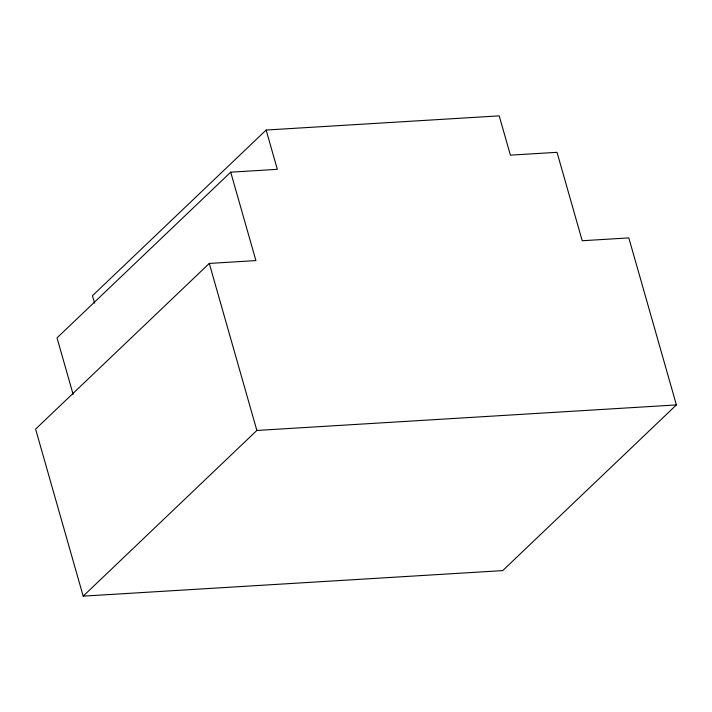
<?xml version="1.0" encoding="UTF-8"?>
<svg xmlns="http://www.w3.org/2000/svg" width="712" height="712" viewBox="0 0 712 712"><rect width="100%" height="100%" fill="white"/><g stroke="black" fill="none" stroke-linecap="round" stroke-linejoin="round"><path stroke-width="1.07" d="M266.137 130.038L277.333 169.331L230.715 172.171L255.902 260.592L209.292 263.431L35.6 429.122L83.179 596.14L502.708 570.615L676.4 404.923L628.821 237.906L582.211 240.736L557.024 152.323L510.406 155.154L499.21 115.86L266.137 130.038L92.444 295.738L94.562 303.17M230.715 172.171L57.031 337.871L73.114 394.332M83.179 596.14L256.863 430.448L676.4 404.923M209.292 263.431L256.863 430.448"/></g></svg>
